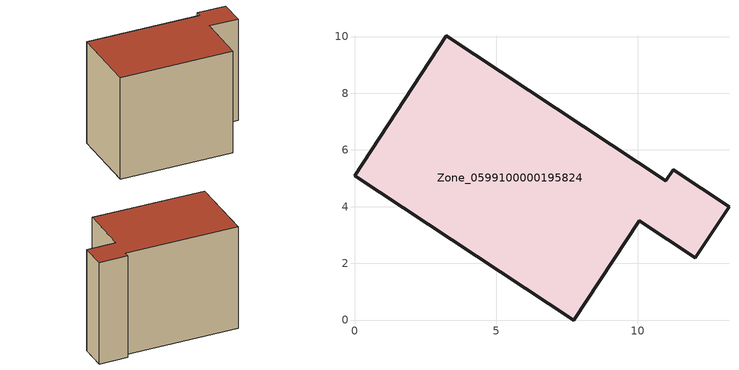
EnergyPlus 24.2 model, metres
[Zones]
Zone_0599100000195824
 floor ground (C_G): 11.24,5.31 13.21,4 12.03,2.2 10.04,3.5 7.74,0 0,5.09 3.23,10.02 10.98,4.92 z0
 wall outside (C_F): 3.23,10.02 0,5.09 7.74,0 10.04,3.5 12.03,2.2 13.21,4 11.24,5.31 10.98,4.92 3.23,10.02 z0:8.73
 roof outside (C_R): 10.98,4.92 3.23,10.02 0,5.09 7.74,0 10.04,3.5 12.03,2.2 13.21,4 11.24,5.31 z8.73
[BUILDING]
Pand.0599100000195824: North Axis=0; Terrain=City; Loads Convergence Tolerance Value=0.04; Temperature Convergence Tolerance Value=0.4; Solar Distribution=FullExterior; Maximum Number of Warmup Days=25; Minimum Number of Warmup Days=1
[Site:Location]
Rotterdam.The.Hague.AP_ZH_NLD Design_Conditions: Latitude=51.96; Longitude=4.45; Time Zone=1; Elevation=-4.5
[SITE:GROUNDTEMPERATURE:BUILDINGSURFACE]
18, 18, 18, 18, 18, 18, 18, 18, 18, 18, 18, 18
[MATERIAL] Thermal Absorptance=0.9; Solar Absorptance=0.7; Visible Absorptance=0.7
Name | Roughness | Thickness | Conductivity | Density | Specific Heat
G.TI.1946 | MediumSmooth | 0.15 | 1 | 540 | 1210
F.TI.1946 | Rough | 0.3 | 0.857143 | 1920 | 840
R.TI.1946 | MediumRough | 0.2 | 0.1 | 1500 | 1000
[CONSTRUCTION]
C_G: G.TI.1946
C_F: F.TI.1946
C_R: R.TI.1946
[ZONE]
Zone_0599100000195824: Type=1; Multiplier=1; Ceiling Height=Autocalculate; Volume=Autocalculate; Floor Area=autocalculate; Part of Total Floor Area=Yes
[ZONEINFILTRATION:DESIGNFLOWRATE]
Infil_Zone_0599100000195824: Zone or ZoneList or Space or SpaceList=Zone_0599100000195824; Schedule=AlwaysOn; Design Flow Rate Calculation Method=Flow/Area; Flow Rate per Floor Area=0.003; Constant Term Coefficient=1; Temperature Term Coefficient=0; Velocity Term Coefficient=0; Velocity Squared Term Coefficient=0
[HVACTEMPLATE:ZONE:IDEALLOADSAIRSYSTEM]
Zone_0599100000195824: Maximum Heating Supply Air Temperature=50; Minimum Cooling Supply Air Temperature=13; Maximum Heating Supply Air Humidity Ratio=0.0156; Minimum Cooling Supply Air Humidity Ratio=0.0077; Heating Limit=NoLimit; Cooling Limit=NoLimit; Dehumidification Control Type=ConstantSensibleHeatRatio; Cooling Sensible Heat Ratio=0.7; Dehumidification Setpoint=60; Humidification Control Type=None; Humidification Setpoint=30; Outdoor Air Method=None; Outdoor Air Flow Rate per Person=0.00944; Outdoor Air Flow Rate per Zone Floor Area=0; Outdoor Air Flow Rate per Zone=0; Demand Controlled Ventilation Type=None; Outdoor Air Economizer Type=NoEconomizer; Heat Recovery Type=None; Sensible Heat Recovery Effectiveness=0.7; Latent Heat Recovery Effectiveness=0.65
[ZONECONTROL:THERMOSTAT]
ThermostatControl_Zone_0599100000195824: Zone or ZoneList=Zone_0599100000195824; Control Type Schedule=DualSetpointControlType; Control 1=Thermostat_Zone_0599100000195824; Temperature Difference Between Cutout And Setpoint=0
[THERMOSTATSETPOINT:DUALSETPOINT]
Thermostat_Zone_0599100000195824: Heating Setpoint Temperature Schedule=HeatingSetpoint_Zone_0599100000195824; Cooling Setpoint Temperature Schedule=CoolingSetpoint_Zone_0599100000195824
[SCHEDULE:COMPACT]
HeatingSetpoint_Zone_0599100000195824: Through: 12/31, For: AllDays, Until: 24:00, 21
CoolingSetpoint_Zone_0599100000195824: Through: 12/31, For: AllDays, Until: 24:00, 24
DualSetpointControlType: Through: 12/31, For: AllDays, Until: 24:00, 4
AlwaysOn: Through: 12/31, For: AllDays, Until: 24:00, 1
